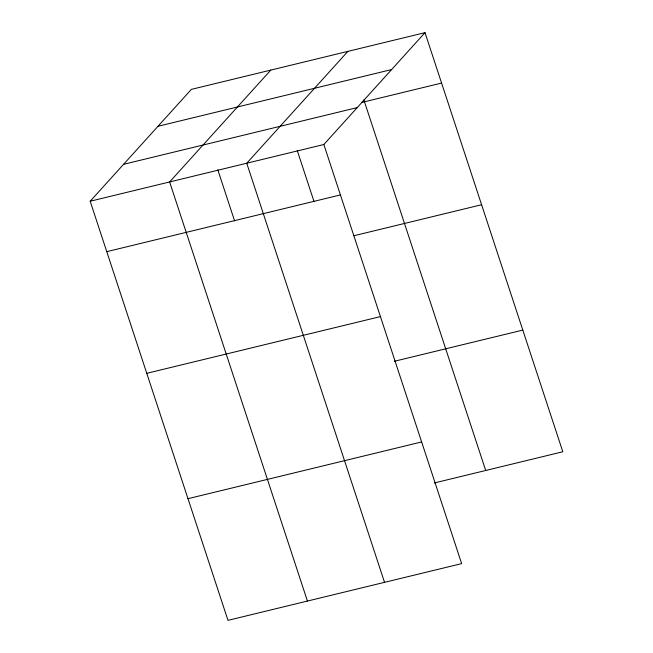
<?xml version="1.0" encoding="UTF-8"?>
<svg xmlns="http://www.w3.org/2000/svg" width="653" height="653" viewBox="0 0 653 653"><rect width="100%" height="100%" fill="white"/><g stroke="black" fill="none" stroke-linecap="round" stroke-linejoin="round"><path stroke-width="0.98" d="M425.013 32.65L323.847 144.509L461.647 563.621L227.987 620.35L90.187 201.238L191.353 89.379L425.013 32.65L562.813 451.762L434.302 482.967M270.799 70.091L169.633 181.95L307.432 601.062M347.91 51.367L246.744 163.226L384.535 582.345M157.969 126.29L391.629 69.561M361.517 102.505L441.591 83.07M123.572 164.319L357.232 107.598M90.187 201.238L323.847 144.509M106.766 251.658L340.425 194.929M354.073 235.7L481.596 204.74M146.77 373.32L380.43 316.599M394.298 361.297L522.808 330.091M187.982 498.68L421.642 441.95M363.86 99.885L485.701 470.486M297.221 150.443L314.044 201.622M217.776 169.731L234.598 220.91"/></g></svg>
